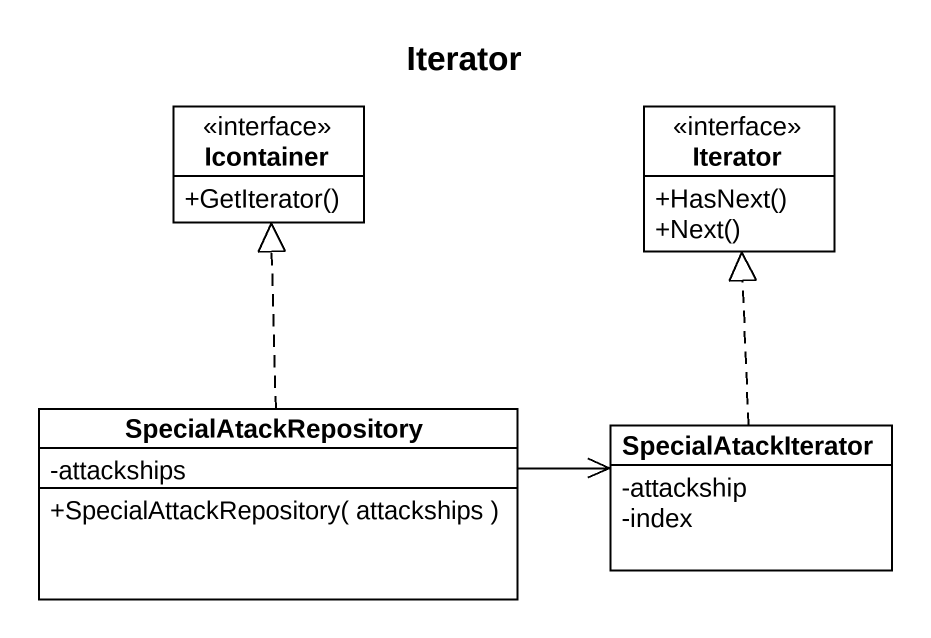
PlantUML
@startuml
title Iterator
hide circle
hide empty members
skinparam classAttributeIconSize 0
interface Icontainer {
  +GetIterator()
}
interface Iterator {
  +HasNext()
  +Next()
}
class SpecialAtackRepository {
  -attackships
  +SpecialAttackRepository( attackships )
}
class SpecialAtackIterator {
  -attackship
  -index
}
SpecialAtackRepository .up.|> Icontainer
SpecialAtackRepository -right-> SpecialAtackIterator
SpecialAtackIterator .up.|> Iterator
@enduml
